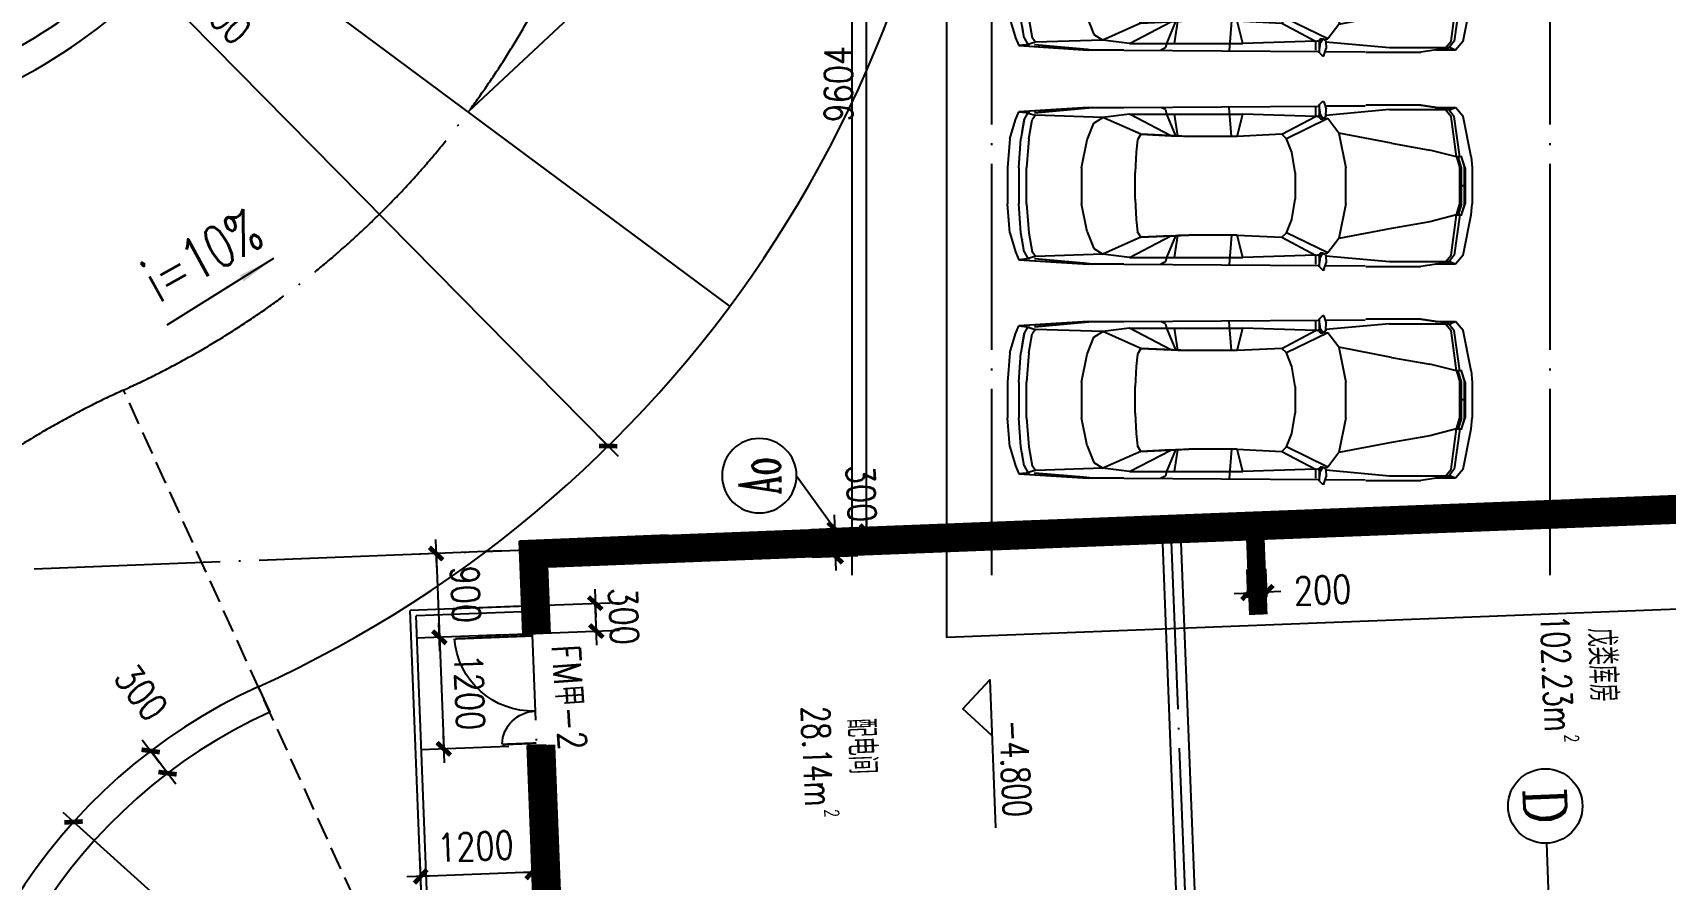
# Model space of a CAD drawing. Extents: x 634182 to 802382, y -1101880 to -864080.
# Drawn here: x 757760 to 775298, y -1031411 to -1022314 of the extents above; entities that cross this region are included whole.
import ezdxf
from ezdxf.enums import TextEntityAlignment as Align

# ---------------------------------------------------------------- set-up
doc = ezdxf.new("R2010")
doc.units = 0
doc.header["$LTSCALE"] = 1000
doc.header["$MEASUREMENT"] = 0
doc.linetypes.add('DASH', pattern=[0.35, 0.25, -0.1])
doc.linetypes.add('DOTE', pattern=[2.42, 2, -0.2, 0.02, -0.2])
doc.layers.get('0').update_dxf_attribs({"linetype": 'CONTINUOUS'})
doc.layers.get('DEFPOINTS').update_dxf_attribs({"linetype": 'CONTINUOUS'})
for name, color, linetype in [('210', 4, 'CONTINUOUS'), ('AXIS', 3, 'CONTINUOUS'), ('AXIS_TEXT', 7, 'CONTINUOUS'), ('DOTE', 1, 'DOTE'), ('LU', 4, 'CONTINUOUS'), ('PUB_DIM', 3, 'CONTINUOUS'), ('PUB_TEXT', 7, 'CONTINUOUS'), ('STAIR', 2, 'CONTINUOUS'), ('WALL', 191, 'CONTINUOUS'), ('WEN', 4, 'CONTINUOUS'), ('WINDOW', 2, 'CONTINUOUS'), ('防火分區线', 2, 'CONTINUOUS')]:
    doc.layers.add(name, color=color, linetype=linetype)
doc.styles.add('COMPLEX', font='COMPLEX')
doc.styles.add('DIM_FONT', font='simplex.shx', dxfattribs={"width": 0.8})
doc.styles.add('HZTXT', font='simplex', dxfattribs={"width": 0.8, "bigfont": 'sfont'})
doc.styles.add('Z', font='romans', dxfattribs={"width": 0.8, "bigfont": 'z'})
doc.dimstyles.new('AXIS', dxfattribs={"dimtxt": 300, "dimasz": 1, "dimexe": 250, "dimexo": 300, "dimgap": 150, "dimtad": 1, "dimdec": 0, "dimzin": 0, "dimdsep": 46, "dimtxsty": 'DIM_FONT', "dimblk": '_DIMX', "dimblk1": '_DIMX', "dimblk2": '_DIMX', "dimcen": 2.5, "dimse1": 1, "dimse2": 1, "dimclrt": 7, "dimadec": 0, "dimazin": 0, "dimtfac": 1, "dimtdec": 0, "dimtix": 1, "dimtmove": 2, "dimatfit": 3, "dimldrblk": '_DIMX', "dimfxl": 0, "dimtolj": 1, "dimtzin": 0, "dimarcsym": 0})
doc.dimstyles.new('DIMN', dxfattribs={"dimtxt": 300, "dimasz": 1, "dimexe": 250, "dimexo": 300, "dimgap": 150, "dimtad": 1, "dimdec": 0, "dimzin": 0, "dimdsep": 46, "dimtxsty": 'DIM_FONT', "dimblk": '_DIMX', "dimblk1": '_DIMX', "dimblk2": '_DIMX', "dimcen": 2.5, "dimclrt": 7, "dimadec": 0, "dimazin": 0, "dimtfac": 1, "dimtdec": 0, "dimtix": 1, "dimtmove": 2, "dimatfit": 3, "dimldrblk": '_DIMX', "dimfxl": 0, "dimtolj": 1, "dimtzin": 0, "dimarcsym": 0})
doc.dimstyles.new('NORMAL', dxfattribs={"dimtxt": 300, "dimasz": 1, "dimexe": 250, "dimexo": 300, "dimgap": 150, "dimtad": 1, "dimdec": 0, "dimzin": 0, "dimdsep": 46, "dimtxsty": 'DIM_FONT', "dimblk": '_DIMX', "dimblk1": '_DIMX', "dimblk2": '_DIMX', "dimcen": 2.5, "dimclrt": 7, "dimadec": 0, "dimazin": 0, "dimtfac": 1, "dimtdec": 0, "dimtix": 1, "dimtmove": 2, "dimatfit": 3, "dimldrblk": '_DIMX', "dimfxl": 0, "dimtolj": 1, "dimtzin": 0, "dimarcsym": 0})

# ---------------------------------------------------------------- blocks, each defined once
blk = doc.blocks.new('M_F27')
for p, q in [((984, 905), (1020, 939)), ((1036, 935), (1062, 857)), ((-2489, 522), (-2426, 736)), ((-2426, 736), (-2389, 824)), ((-2389, 824), (-1610, 874)), ((-2389, 824), (-1560, 874)), ((-2264, 812), (-2389, 824)), ((-2326, 736), (-2364, 522)), ((-2326, 736), (-2351, 596)), ((-2326, 736), (-2288, 811)), ((-2200, 786), (-2288, 811)), ((-2276, 522), (-2238, 736)), ((-2200, 786), (-2238, 736)), ((-1560, 874), (-2212, 815)), ((-2208, 815), (-2211, 814)), ((-1660, 862), (-2208, 815)), ((-1446, 761), (-2200, 786)), ((-1560, 874), (-1660, 862)), ((-1617, 869), (-1620, 866)), ((-1208, 874), (-1610, 874)), ((-1547, 698), (-1446, 761)), ((-1145, 799), (-1446, 761)), ((-1019, 572), (-1446, 761)), ((-1208, 874), (980, 889)), ((-1145, 799), (-682, 557)), ((-1145, 799), (124, 799)), ((-743, 849), (-793, 874)), ((-730, 799), (-743, 849)), ((-630, 555), (-730, 799)), ((-642, 799), (-605, 554)), ((-2, 547), (-27, 877)), ((124, 799), (61, 547)), ((941, 773), (124, 799)), ((564, 572), (941, 773)), ((1079, 748), (614, 522)), ((941, 773), (941, 874)), ((983, 777), (941, 773)), ((941, 773), (987, 765)), ((980, 902), (995, 790)), ((980, 790), (980, 898)), ((995, 790), (980, 790)), ((980, 790), (992, 746)), ((992, 746), (1021, 747)), ((995, 790), (1022, 746)), ((1022, 748), (995, 790)), ((1021, 747), (1022, 748)), ((1053, 768), (1022, 746)), ((1036, 756), (1079, 748)), ((1051, 889), (1497, 893)), ((1057, 776), (1062, 857)), ((1770, 849), (1058, 784)), ((1204, 585), (1079, 748)), ((1506, 899), (2121, 899)), ((2461, 849), (1770, 849)), ((2272, 876), (2121, 899)), ((2272, 876), (2272, 874)), ((2437, 851), (2272, 876)), ((2511, 874), (2287, 874)), ((2398, 849), (2461, 773)), ((2437, 850), (2433, 851)), ((2498, 773), (2436, 849)), ((2511, 874), (2450, 850)), ((2461, 773), (2523, 321)), ((2561, 321), (2498, 773)), ((2599, 773), (2511, 874)), ((2599, 773), (2687, 321)), ((-2351, 594), (-2351, 596)), ((-1622, 510), (-1547, 698)), ((-1019, 572), (-1057, 510)), ((-680, 556), (-1019, 572)), ((-1019, 572), (-479, 547)), ((-680, 556), (-630, 555)), ((-605, 554), (-630, 555)), ((-479, 547), (-605, 554)), ((61, 547), (564, 572)), ((564, 572), (614, 522)), ((1795, 472), (1204, 585)), ((1280, 196), (1204, 585)), ((-2489, 522), (-2514, 196)), ((-2364, 522), (-2389, 196)), ((-2301, 196), (-2276, 522)), ((-1622, 510), (-1685, 196)), ((-1082, 145), (-1070, 371)), ((-1070, 371), (-1057, 510)), ((61, 547), (-479, 547)), ((614, 522), (677, 371)), ((677, 371), (714, 145)), ((2222, 397), (1795, 472)), ((2523, 321), (2222, 397)), ((-2514, -206), (-2514, 196)), ((-2389, -206), (-2389, 196)), ((-2301, 196), (-2301, -206)), ((-1685, -206), (-1685, 196)), ((1280, 196), (1280, -206)), ((2523, 321), (2586, 321)), ((2523, 321), (2561, 196)), ((2580, 196), (2542, 321)), ((2561, 196), (2561, -206)), ((2611, 196), (2574, 321)), ((2580, 321), (2618, 196)), ((2580, 196), (2580, -206)), ((2611, 196), (2611, -206)), ((2618, -206), (2618, 196)), ((2687, 321), (2699, 196)), ((2699, -206), (2699, 196)), ((-1082, 145), (-1082, -156)), ((714, -156), (714, 145)), ((-1070, -382), (-1082, -156)), ((714, -156), (677, -382)), ((2618, -6), (2561, -6)), ((-2489, -533), (-2514, -206)), ((-2389, -206), (-2364, -533)), ((-2276, -533), (-2301, -206)), ((-1685, -206), (-1622, -520)), ((1204, -596), (1280, -206)), ((2523, -332), (2222, -407)), ((2523, -332), (2461, -784)), ((2561, -332), (2498, -784)), ((2523, -332), (2561, -206)), ((2586, -332), (2523, -332)), ((2580, -206), (2542, -332)), ((2574, -332), (2611, -206)), ((2618, -206), (2580, -332)), ((2687, -332), (2599, -784)), ((2687, -332), (2699, -206)), ((-2489, -533), (-2426, -747)), ((-2326, -747), (-2364, -533)), ((-2276, -533), (-2238, -747)), ((-1622, -520), (-1547, -709)), ((-1057, -520), (-1070, -382)), ((-1019, -583), (-1057, -520)), ((614, -533), (564, -583)), ((677, -382), (614, -533)), ((1079, -759), (614, -533)), ((1795, -483), (1204, -596)), ((1795, -483), (2222, -407)), ((-2351, -607), (-2351, -605)), ((-2351, -607), (-2326, -747)), ((-1547, -709), (-1446, -772)), ((-1019, -583), (-1446, -772)), ((-682, -568), (-1145, -809)), ((-479, -558), (-1019, -583)), ((-1019, -583), (-680, -567)), ((-730, -809), (-630, -566)), ((-680, -567), (-682, -568)), ((-680, -567), (-630, -566)), ((-605, -565), (-642, -809)), ((-630, -566), (-605, -565)), ((-605, -565), (-479, -558)), ((61, -558), (-479, -558)), ((-2, -558), (-27, -884)), ((61, -558), (124, -809)), ((564, -583), (61, -558)), ((564, -583), (941, -784)), ((1204, -596), (1079, -759)), ((-2426, -747), (-2389, -835)), ((-2389, -835), (-2264, -823)), ((-1560, -885), (-2389, -835)), ((-1610, -885), (-2389, -835)), ((-2326, -747), (-2288, -822)), ((-2288, -822), (-2200, -797)), ((-2200, -797), (-2238, -747)), ((-2212, -826), (-1560, -885)), ((-2208, -826), (-2211, -825)), ((-1660, -872), (-2208, -826)), ((-1446, -772), (-2200, -797)), ((-1560, -885), (-1660, -872)), ((-1621, -877), (-1617, -880)), ((-1610, -885), (-1208, -885)), ((-1145, -809), (-1446, -772)), ((-1208, -885), (980, -900)), ((-1145, -809), (124, -809)), ((-743, -860), (-793, -885)), ((-743, -860), (-730, -809)), ((941, -784), (124, -809)), ((987, -776), (941, -784)), ((983, -788), (941, -784)), ((941, -885), (941, -784)), ((992, -757), (980, -800)), ((995, -800), (980, -800)), ((995, -800), (980, -913)), ((980, -909), (980, -800)), ((992, -757), (1021, -758)), ((995, -800), (1022, -757)), ((1022, -758), (995, -800)), ((1021, -758), (1022, -758)), ((1022, -757), (1053, -779)), ((1036, -767), (1079, -759)), ((1036, -946), (1062, -867)), ((1051, -901), (1497, -904)), ((1057, -787), (1062, -867)), ((1770, -860), (1058, -795)), ((2121, -910), (1506, -910)), ((1770, -860), (2461, -860)), ((2121, -910), (2272, -887)), ((2270, -887), (2121, -910)), ((2437, -861), (2272, -887)), ((2272, -885), (2272, -887)), ((2285, -885), (2511, -885)), ((2398, -860), (2461, -784)), ((2436, -860), (2498, -784)), ((2437, -861), (2436, -860)), ((2450, -861), (2511, -885)), ((2599, -784), (2511, -885)), ((984, -916), (1020, -950))]:
    blk.add_line(p, q)
for centre, start, end in [((1027, 932), 18.1573, 132.965), ((990, 898), 132.965, 179.7454), ((1047, 776), 305.1542, 356.8636), ((990, -909), 180.2546, 227.035), ((1047, -787), 3.1798, 54.8458), ((1027, -942), 227.035, 341.8427)]:
    blk.add_arc(centre, 10, start, end)
at = {"width": 0.8, "flags": 9}
for tag in ['XSIZE', 'YSIZE']:
    blk.add_attdef(tag, (0, 0), '', height=0.5, dxfattribs=at)
blk = doc.blocks.new('_A2AKO')
at = {"const_width": 0.02}
for points in [[(-0.481, -0.001), (-0.481, -0.308)], [(0.481, 0.001), (0.481, -0.691)]]:
    blk.add_lwpolyline(points, dxfattribs=at)
for centre, radius, start, end in [((-0.501, -0.003), 0.307, 274.2492, 0.2101), ((0.505, 0.002), 0.699, 180.2762, 268.0603)]:
    blk.add_arc(centre, radius, start, end)
blk = doc.blocks.new('_DIMX')
blk.add_line((-150, 0), (150, 0))
at = {"const_width": 50}
blk.add_lwpolyline([(-70, -70), (70, 70)], dxfattribs=at)
blk = doc.blocks.new('*D84')
at = {"color": 0, "linetype": 'ByBlock'}
for p, q in [((770818, -1028387), (770806, -1028083)), ((771018, -1028379), (771006, -1028075)), ((770815, -1028333), (770814, -1028333)), ((770816, -1028333), (771016, -1028325)), ((770816, -1028333), (771016, -1028325)), ((771017, -1028325), (771018, -1028325))]:
    blk.add_line(p, q, dxfattribs=at)
at = {"layer": 'DEFPOINTS', "color": 0, "linetype": 'ByBlock'}
for p in [(771016, -1028325), (770830, -1028687, 285), (771030, -1028679, 285)]:
    blk.add_point(p, dxfattribs=at)
at = {"color": 0, "linetype": 'ByBlock'}
for p, rotation in [((770816, -1028333), 2.229999999999981), ((771016, -1028325), 182.23)]:
    blk.add_blockref('_DIMX', p, dxfattribs=dict(at, rotation=rotation))
at = {"color": 7, "linetype": 'ByBlock', "insert": (771616, -1028302), "char_height": 300, "attachment_point": 5, "rotation": 2.23, "style": 'DIM_FONT'}
blk.add_mtext('\\A1;200', dxfattribs=at)
blk = doc.blocks.new('*D90')
at = {"color": 0, "linetype": 'ByBlock'}
for p, q in [((766612, -1027635), (766125, -1027654)), ((766375, -1027643), (766375, -1027642)), ((766387, -1027944), (766375, -1027644)), ((766387, -1027944), (766375, -1027644)), ((766624, -1027934), (766137, -1027953)), ((766387, -1027945), (766387, -1027946))]:
    blk.add_line(p, q, dxfattribs=at)
at = {"layer": 'DEFPOINTS', "color": 0, "linetype": 'ByBlock'}
for p in [(766375, -1027644), (766912, -1027623, 285), (766924, -1027923, 285)]:
    blk.add_point(p, dxfattribs=at)
at = {"color": 0, "linetype": 'ByBlock'}
for p, rotation in [((766375, -1027644), 272.2300000000001), ((766387, -1027944), 92.23000000000006)]:
    blk.add_blockref('_DIMX', p, dxfattribs=dict(at, rotation=rotation))
at = {"color": 7, "linetype": 'ByBlock', "insert": (766661, -1027266), "char_height": 300, "attachment_point": 5, "rotation": 272.23, "style": 'DIM_FONT'}
blk.add_mtext('\\A1;300', dxfattribs=at)
blk = doc.blocks.new('_AXISO')
blk.add_circle((0, 0), 0.5)
at = {"layer": 'AXIS_TEXT', "style": 'COMPLEX', "width": 1.041667}
blk.add_attdef('A', text='', height=0.56, dxfattribs=at).set_placement((-0.25, -0.28), (0.25, -0.28), align=Align.FIT)
blk = doc.blocks.new('*D1565')
at = {"color": 0, "linetype": 'ByBlock'}
for p, q in [((759027, -1030030), (759026, -1030030)), ((759209, -1030270), (759028, -1030031)), ((759209, -1030270), (759028, -1030031)), ((759210, -1030271), (759210, -1030271))]:
    blk.add_line(p, q, dxfattribs=at)
at = {"layer": 'DEFPOINTS', "color": 0, "linetype": 'ByBlock'}
for p in [(759823, -1029425), (760005, -1029664), (759028, -1030031)]:
    blk.add_point(p, dxfattribs=at)
at = {"color": 0, "linetype": 'ByBlock'}
for p, rotation in [((759028, -1030031), 307.2780157508899), ((759209, -1030270), 127.2780157508898)]:
    blk.add_blockref('_DIMX', p, dxfattribs=dict(at, rotation=rotation))
at = {"color": 7, "linetype": 'ByBlock', "insert": (758927, -1029403), "char_height": 300, "attachment_point": 5, "rotation": 307.278, "style": 'DIM_FONT'}
blk.add_mtext('\\A1;300', dxfattribs=at)
blk = doc.blocks.new('*D1663')
at = {"color": 0, "linetype": 'ByBlock'}
for p, q in [((762793, -1027883), (761844, -1027920)), ((762094, -1027910), (762094, -1027909)), ((762094, -1027911), (762129, -1028810)), ((762828, -1028783), (761879, -1028820)), ((762129, -1028811), (762129, -1028812))]:
    blk.add_line(p, q, dxfattribs=at)
at = {"layer": 'DEFPOINTS', "color": 0, "linetype": 'ByBlock'}
for p in [(763092, -1027872), (762129, -1028810), (763127, -1028771)]:
    blk.add_point(p, dxfattribs=at)
at = {"color": 0, "linetype": 'ByBlock'}
for p, rotation in [((762094, -1027911), 272.230000000007), ((762129, -1028810), 92.230000000007)]:
    blk.add_blockref('_DIMX', p, dxfattribs=dict(at, rotation=rotation))
at = {"color": 7, "linetype": 'ByBlock', "insert": (762411, -1028349), "char_height": 300, "attachment_point": 5, "rotation": 272.23, "style": 'DIM_FONT'}
blk.add_mtext('\\A1;900', dxfattribs=at)
blk = doc.blocks.new('_ARROW')
blk.add_solid([(0, 0), (-1, 0.1), (-1, -0.1)])
blk = doc.blocks.new('*D1722')
at = {"color": 0, "linetype": 'ByBlock'}
for p, q in [((762500, -1028495), (764053, -1028435)), ((763803, -1028443), (763803, -1028442)), ((763815, -1028744), (763803, -1028444)), ((762512, -1028795), (764065, -1028735)), ((763815, -1028745), (763815, -1028746))]:
    blk.add_line(p, q, dxfattribs=at)
at = {"layer": 'DEFPOINTS', "color": 0, "linetype": 'ByBlock'}
for p in [(762201, -1028507), (763803, -1028444), (762212, -1028807)]:
    blk.add_point(p, dxfattribs=at)
at = {"color": 0, "linetype": 'ByBlock'}
for p, rotation in [((763803, -1028444), 272.229999999991), ((763815, -1028744), 92.229999999991)]:
    blk.add_blockref('_DIMX', p, dxfattribs=dict(at, rotation=rotation))
at = {"color": 7, "linetype": 'ByBlock', "insert": (764109, -1028583), "char_height": 300, "attachment_point": 5, "rotation": 272.23, "style": 'DIM_FONT'}
blk.add_mtext('\\A1;300', dxfattribs=at)
blk = doc.blocks.new('*D1726')
at = {"color": 0, "linetype": 'ByBlock'}
for p, q in [((761957, -1032131), (761918, -1031129)), ((763156, -1032084), (763117, -1031082)), ((763126, -1031332), (761929, -1031379))]:
    blk.add_line(p, q, dxfattribs=at)
at = {"layer": 'DEFPOINTS', "color": 0, "linetype": 'ByBlock'}
for p in [(761928, -1031379), (763168, -1032384), (761969, -1032430)]:
    blk.add_point(p, dxfattribs=at)
at = {"color": 0, "linetype": 'ByBlock'}
for p, rotation in [((761928, -1031379), 182.2299999999801), ((763127, -1031332), 2.229999999980076)]:
    blk.add_blockref('_DIMX', p, dxfattribs=dict(at, rotation=rotation))
at = {"color": 7, "linetype": 'ByBlock', "insert": (762516, -1031056), "char_height": 300, "attachment_point": 5, "rotation": 2.23, "style": 'DIM_FONT'}
blk.add_mtext('\\A1;1200', dxfattribs=at)

msp = doc.modelspace()

# ---------------------------------------------------------------- hatches: boundary and pattern name
at = {"layer": '210'}
for points in [[(774330.014, -1027334.022), (774337.796, -1027533.87), (775037.266, -1027506.633), (775986.547, -1027469.667), (775978.765, -1027269.819)], [(769833.422, -1027509.121), (769841.204, -1027708.97), (770890.409, -1027668.113), (771939.614, -1027627.257), (771931.832, -1027427.408)]]:
    msp.add_hatch(color=256, dxfattribs=at).paths.add_polyline_path(points)

# ---------------------------------------------------------------- linework, layer by layer
for p, q in [((765248.96, -1025253.219), (759629.084, -1021079.852)), ((765965.44, -1027074.221), (766375.172, -1027643.787, -284.642))]:
    msp.add_line(p, q)
at = {"linetype": 'DASH'}
msp.add_line((762661.669, -1034805.38), (758736.858, -1026154.03), dxfattribs=at)
msp.add_lwpolyline([(764698.285, -1022157.701), (763516.485, -1022157.701), (762439.022, -1023166.535)])
msp.add_arc((754812.048, -1017502.68), 13000, 294.4021078, 0)
at = {"layer": '210'}
msp.add_lwpolyline([(763177.407, -1028769.068, 300, 300, 0), (763144.333, -1027919.711, 300, 300, 0), (778982.329, -1027302.972, 300, 300, 0)], format="xyseb", dxfattribs=at)
for points, const_width in [([(770886.518, -1027568.189), (770925.429, -1028567.432)], 200), ([(763329.16, -1032666.114), (763224.1, -1029968.159)], 300)]:
    msp.add_lwpolyline(points, dxfattribs=dict(at, const_width=const_width))
at = {"layer": 'AXIS'}
msp.add_line((774057.235, -1031893.856), (774023.305, -1031022.509), dxfattribs=at)
at = {"layer": 'DOTE'}
for p, q in [((766562.048, -1028142.427), (766562.048, -902577.649)), ((768062.048, -1028142.427), (768062.048, -902577.649)), ((774062.048, -1028142.427), (774062.048, -987411.605)), ((793628.596, -1026682.601), (756097.736, -1028144.072)), ((770158.408, -1031999.877), (769987.2, -1027603.209)), ((763728.62, -1044209.313), (763092.425, -1027871.695))]:
    msp.add_line(p, q, dxfattribs=at)
at = {"layer": 'LU', "linetype": 'DOTE'}
for centre, start, end in [((754812.048, -1017502.68), 294.4021078, 0), ((762661.669, -1034805.38), 114.4021078, 182.23)]:
    msp.add_arc(centre, 9500, start, end, dxfattribs=at)
at = {"layer": 'PUB_DIM'}
msp.add_lwpolyline([(760346.13, -1024741.361), (759202.402, -1025458.097)], dxfattribs=at)
at = {"layer": 'PUB_DIM', "elevation": -284.642}
msp.add_lwpolyline([(768064.636, -1029866.58), (767753.19, -1029578.48), (768041.29, -1029267.034), (768103.158, -1030855.83)], dxfattribs=at)
at = {"layer": 'STAIR'}
for p, q in [((763015.848, -1028475.135), (761816.756, -1028521.828)), ((762093.025, -1035616.451), (761816.756, -1028521.828)), ((763018.182, -1028535.089), (761879.046, -1028579.448)), ((762152.979, -1035614.116), (761879.046, -1028579.448))]:
    msp.add_line(p, q, dxfattribs=at)
at = {"layer": 'WALL'}
for p, q in [((762988.61, -1027775.662), (778876.568, -1027156.977)), ((775978.765, -1027269.819), (774330.014, -1027334.022)), ((774330.014, -1027334.022), (774337.796, -1027533.87)), ((769833.422, -1027509.121), (771931.832, -1027427.408)), ((769833.422, -1027509.121), (769841.204, -1027708.97)), ((778884.351, -1027356.825), (770990.333, -1027664.222)), ((771931.832, -1027427.408), (771939.614, -1027627.257)), ((770990.333, -1027664.222), (763196.241, -1027967.728)), ((764587.398, -1027713.404), (762988.61, -1027775.662)), ((763027.521, -1028774.904), (762988.61, -1027775.662)), ((762988.61, -1027775.662), (763027.521, -1028774.904)), ((764595.18, -1027913.253), (764587.398, -1027713.404)), ((769891.167, -1027707.024), (770054.593, -1031903.844)), ((770091.015, -1027699.242), (770254.441, -1031896.061)), ((763196.241, -1027967.728), (763227.369, -1028767.122)), ((763023.63, -1028674.98), (763223.478, -1028667.198)), ((763027.521, -1028774.904), (763227.369, -1028767.122)), ((760182.841, -1029341.37), (760306.782, -1029614.57)), ((763074.214, -1029973.996), (763274.063, -1029966.213)), ((763179.274, -1032671.951), (763074.214, -1029973.996)), ((763274.063, -1029966.213), (763359.667, -1032164.547))]:
    msp.add_line(p, q, dxfattribs=at)
for centre, radius, start, end in [((754812.048, -1017502.68), 5460, 294.4021078, 309.1880848), ((754812.048, -1017502.68), 5700, 294.4021078, 310.3434847), ((754812.048, -1017502.68), 6000, 294.4021078, 311.6823254), ((762661.669, -1034805.38), 6000, 114.4021078, 182.23), ((762661.669, -1034805.38), 5700, 114.4021078, 182.23)]:
    msp.add_arc(centre, radius, start, end, dxfattribs=at)
at = {"layer": '防火分區线'}
for points in [[(778245.739, -1011471.134), (778856.584, -1027157.755), (766562.048, -1027636.51), (766562.048, -991026.093)], [(779263.514, -1012648.572), (779874.359, -1028335.193), (767579.823, -1028813.948), (767579.823, -992203.531)]]:
    msp.add_lwpolyline(points, dxfattribs=at)

# ---------------------------------------------------------------- block references
at = {"layer": 'AXIS'}
ref = msp.add_blockref('_AXISO', (765565.44, -1027074.221), dxfattribs=dict(at, xscale=-800, yscale=800, zscale=800, rotation=90.00000000000001))
ref.add_attrib('A', 'Ao', dxfattribs={"layer": 'AXIS_TEXT', "height": 448, "rotation": 90, "style": 'COMPLEX', "width": 0.535714}).set_placement((765789.44, -1027274.221), (765789.44, -1026874.221), align=Align.FIT)
ref = msp.add_blockref('_AXISO', (774007.74, -1030622.812), dxfattribs=dict(at, xscale=800, yscale=800, zscale=800, rotation=272.2300000000001))
ref.add_attrib('A', 'D', dxfattribs={"layer": 'AXIS_TEXT', "height": 448, "rotation": 272.23, "style": 'COMPLEX', "width": 1.102941}).set_placement((773776.128, -1030431.679), (773791.692, -1030831.376), align=Align.FIT)
at = {"layer": 'LU', "xscale": -0.95745, "yscale": 0.95745, "zscale": 0.95745, "rotation": 180}
for p in [(770639.068, -1021664.933), (770639.068, -1023964.933), (770639.068, -1026264.933)]:
    msp.add_blockref('M_F27', p, dxfattribs=at)
at = {"layer": 'PUB_DIM', "xscale": 400, "yscale": 400, "zscale": 400, "rotation": 32.07401391381161}
msp.add_blockref('_ARROW', (760346.13, -1024741.361), dxfattribs=at)
at = {"layer": 'WINDOW', "xscale": -1200, "yscale": 1200, "zscale": 1200, "rotation": 272.2300000000001}
msp.add_blockref('_A2AKO', (763150.792, -1029370.559), dxfattribs=at)

# ---------------------------------------------------------------- texts
at = {"layer": 'PUB_DIM', "style": 'DIM_FONT', "width": 0.7}
msp.add_text('-4.800', height=300, rotation=272.23, dxfattribs=at).set_placement((768317.398, -1030218.141, -284.642), align=Align.MIDDLE)
at = {"layer": 'PUB_TEXT', "style": 'Z', "width": 0.7}
for s, height, rotation, p in [('i=10%', 450, 28.8952959, (759114.561, -1025223.8)), ('戊类库房', 300, 272.23, (774459.408, -1028714.25)), ('配电间', 300, 272.23, (766507.44, -1029686.688))]:
    msp.add_text(s, height=height, rotation=rotation, dxfattribs=at).set_placement(p)
for s, height, p in [('102.23m', 300, (774155.753, -1029826.208)), ('28.14m', 300, (766208.191, -1030629.159)), ('2', 150, (774292.146, -1029941.627)), ('2', 150, (766344.584, -1030744.578))]:
    msp.add_text(s, height=height, rotation=272.23, dxfattribs=at).set_placement(p, align=Align.MIDDLE_RIGHT)
at = {"layer": 'WEN', "ltscale": 1500, "style": 'HZTXT', "width": 0.8}
msp.add_text('FM甲-2', height=300, rotation=273.9318711, dxfattribs=at).set_placement((763335.351, -1028901.543))

# ---------------------------------------------------------------- dimensions: what is measured, and where the dimension line sits
for center, mpoint, dimstyle in [((754812.048, -1017502.68), (763942.769, -1026756.323), 'NORMAL'), ((762661.669, -1034805.38), (751167.69, -1028731.793), 'DIMN'), ((762661.669, -1034805.38), (758200, -1030793.708), 'DIMN')]:
    msp.add_radius_dim(center=center, mpoint=mpoint, dimstyle=dimstyle).render()
at = {"layer": 'AXIS'}
for base, p1, p2, angle, picture, middle in [((766375.172, -1027643.787, -284.642), (766923.641, -1027922.657), (766911.968, -1027622.884), 272.23, '*D90', (766660.706, -1027266.465, -284.642)), ((771016.063, -1028324.959, -284.642), (770829.99, -1028686.51), (771029.839, -1028678.728), 2.23, '*D84', (771616.352, -1028301.584, -284.642))]:
    dim = msp.add_linear_dim(base=base, p1=p1, p2=p2, angle=angle, dimstyle='DIMN', dxfattribs=at)
    dim.commit()
    dim.dimension.update_dxf_attribs({"geometry": picture, "text_midpoint": middle, "dimtype": 128})
at = {"layer": 'LU'}
msp.add_linear_dim(base=(766717.402, -1018066.093), p1=(768270.173, -1027670.071), p2=(768270.173, -1018066.093), angle=90, dimstyle='DIMN', dxfattribs=at).render()
at = {"layer": 'PUB_DIM'}
for p1, p2, distance, picture, middle in [((763092.425, -1027871.698), (763127.445, -1028771.017), -999.099, '*D1663', (762411.366, -1028348.56)), ((762212.235, -1028806.657), (762200.562, -1028506.884), -1603.752, '*D1722', (764108.709, -1028582.694)), ((763168.054, -1032383.788), (761968.963, -1032430.481), -1052.352, '*D1726', (762515.887, -1031055.807))]:
    dim = msp.add_aligned_dim(p1=p1, p2=p2, distance=distance, dimstyle='DIMN', dxfattribs=at)
    dim.commit()
    dim.dimension.update_dxf_attribs({"geometry": picture, "text_midpoint": middle})
msp.add_aligned_dim(p1=(763127.445, -1028771.017), p2=(763174.138, -1029970.108), distance=-999.099, dimstyle='DIMN', dxfattribs=at).render()
at = {"layer": 'PUB_DIM', "ltscale": 1500}
dim = msp.add_linear_dim(base=(759027.57, -1030031.145), p1=(760004.981, -1029664.174), p2=(759823.276, -1029425.462), angle=127.2780158, dimstyle='AXIS', dxfattribs=at)
dim.commit()
dim.dimension.update_dxf_attribs({"geometry": '*D1565', "text_midpoint": (758926.753, -1029403.391), "dimtype": 129})

doc.saveas('drawing.dxf')
